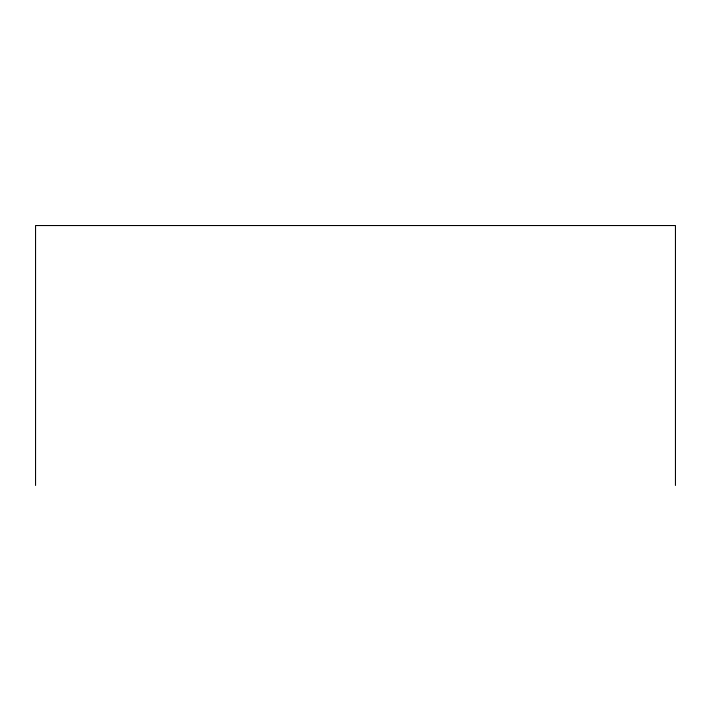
<?xml version="1.0" encoding="UTF-8"?>
<svg xmlns="http://www.w3.org/2000/svg" width="711" height="711" viewBox="0 0 711 711"><rect width="100%" height="100%" fill="white"/><g stroke="black" fill="none" stroke-linecap="round" stroke-linejoin="round"><path stroke-width="1.07" d="M675.45 485.462L675.45 225.538L35.55 225.538L35.55 485.462"/></g></svg>
